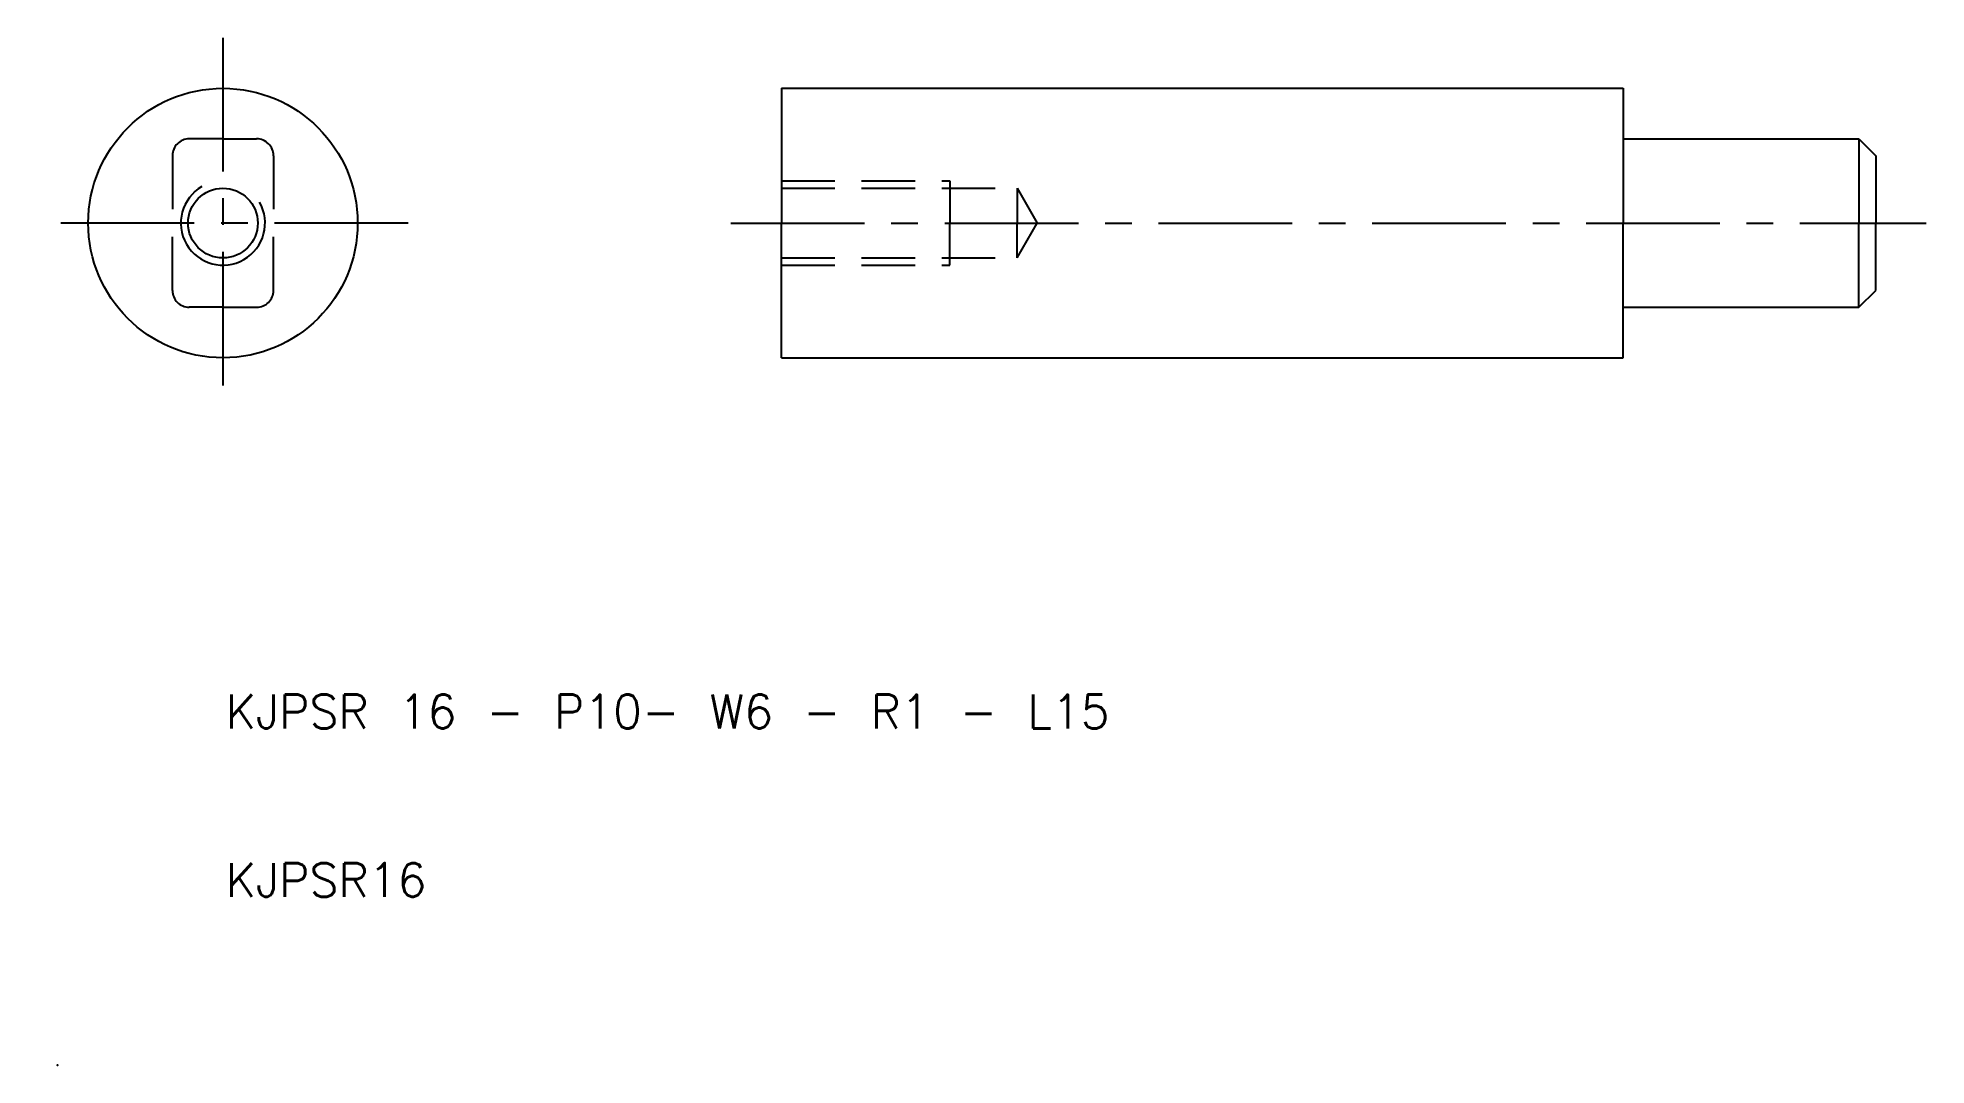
# Model space of a CAD drawing. Extents: x -1 to 111, y 0 to 61.
import ezdxf

# ---------------------------------------------------------------- set-up
doc = ezdxf.new("R2010")
doc.units = 0
doc.header["$LTSCALE"] = 0.25
doc.linetypes.add('CENTER', pattern=[50.8, 31.75, -6.35, 6.35, -6.35])
doc.linetypes.add('DASHED', pattern=[19.05, 12.7, -6.35])
doc.layers.get('0').update_dxf_attribs({"linetype": 'CONTINUOUS'})
doc.layers.add('CENTER', color=1, linetype='CENTER')
doc.styles.get("Standard").update_dxf_attribs({"font": 'txt.shx'})

msp = doc.modelspace()

# ---------------------------------------------------------------- linework, layer by layer
for p, q in [((43, 58), (93, 58)), ((43, 58), (43, 50)), ((93, 58), (93, 55)), ((93, 55), (107, 55)), ((93, 55), (93, 50)), ((107, 55), (108, 54)), ((107, 55), (107, 50)), ((108, 54), (108, 50)), ((43, 42), (43, 50)), ((93, 45), (93, 50)), ((107, 45), (107, 50)), ((108, 46), (108, 50)), ((107, 45), (108, 46)), ((93, 42), (93, 45)), ((93, 45), (107, 45)), ((43, 42), (93, 42))]:
    msp.add_line(p, q)
at = {"color": 3, "linetype": 'DASHED'}
for p, q in [((9.83, 55), (7.83, 55)), ((9.83, 55), (11.83, 55)), ((6.83, 54), (6.83, 50)), ((12.83, 54), (12.83, 50)), ((43, 52.5), (53, 52.5)), ((43, 52.07), (57, 52.07)), ((53, 52.5), (53, 50)), ((57, 52.07), (57, 50)), ((57, 52.07), (58.19, 50)), ((6.83, 46), (6.83, 50)), ((12.83, 46), (12.83, 50)), ((53, 47.5), (53, 50)), ((57, 47.93), (57, 50)), ((57, 47.93), (58.19, 50)), ((43, 47.93), (57, 47.93)), ((43, 47.5), (53, 47.5)), ((9.83, 45), (7.83, 45)), ((9.83, 45), (11.83, 45))]:
    msp.add_line(p, q, dxfattribs=at)
for radius in [8, 2.07]:
    msp.add_circle((9.83, 50), radius)
for centre, start, end in [((7.83, 54), 90, 180), ((11.83, 54), 0, 90), ((7.83, 46), 180, 270), ((11.83, 46), 270, 0)]:
    msp.add_arc(centre, 1, start, end, dxfattribs=at)
at = {"color": 3}
msp.add_arc((9.83, 50), 2.5, 120, 30, dxfattribs=at)
msp.add_point((0, 0))
at = {"layer": 'CENTER', "color": 1, "linetype": 'CENTER'}
for p, q in [((9.83, 61), (9.83, 39)), ((20.83, 50), (-1.17, 50)), ((40, 50), (111, 50))]:
    msp.add_line(p, q, dxfattribs=at)

# ---------------------------------------------------------------- texts
for s, p in [('KJPSR 16 - P10- W6 - R1 - L15', (10, 20)), ('KJPSR16', (10, 10))]:
    msp.add_text(s, height=2).set_placement(p)

doc.saveas('drawing.dxf')
